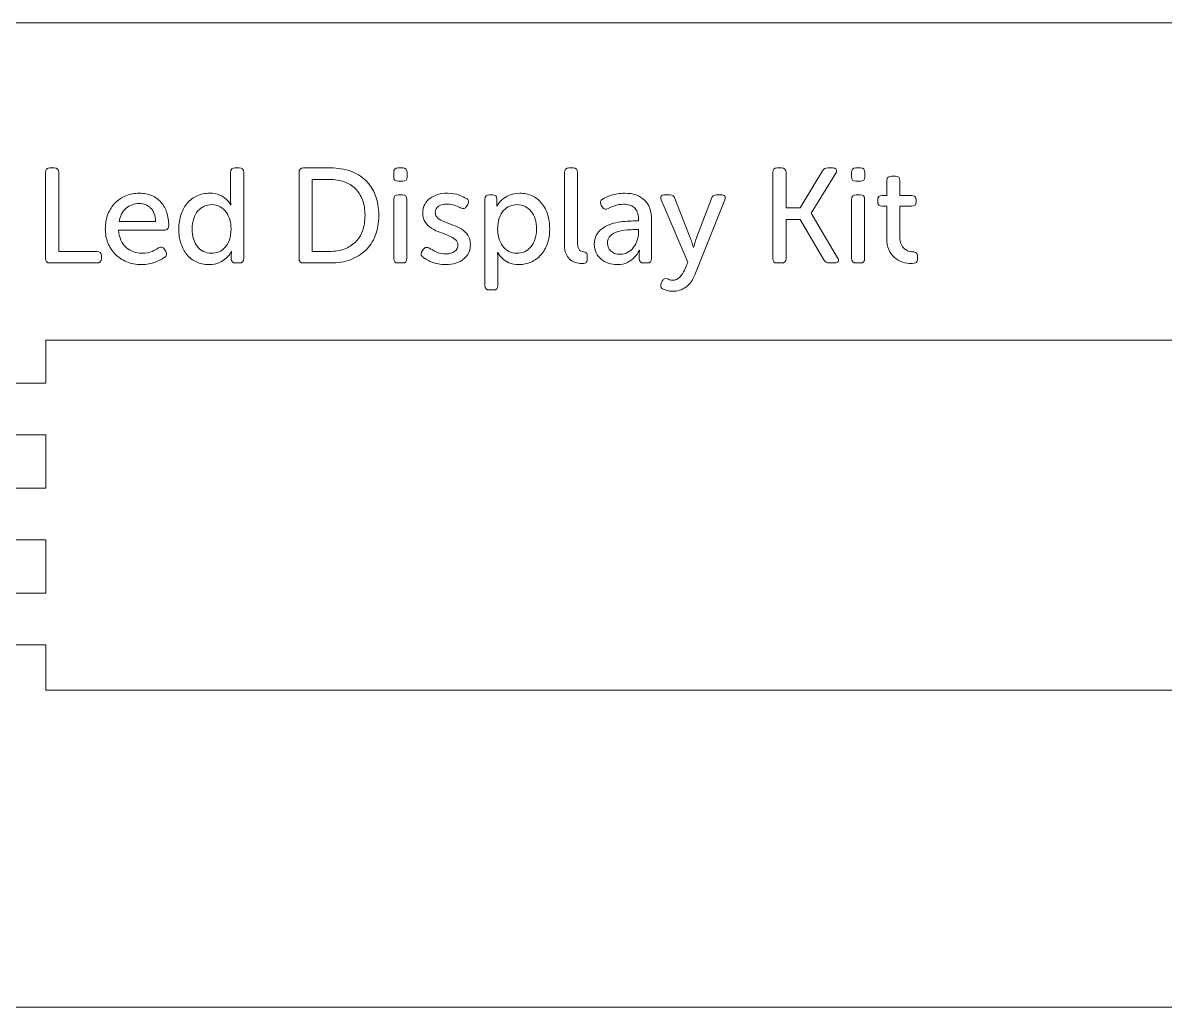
# Model space of a CAD drawing. Header units: inches. Extents: x 3 to 297, y -35 to -5.
# Drawn here: x 38.17 to 74.09, y -35.47 to -4.53 of the extents above; entities that cross this region are included whole.
import ezdxf

# ---------------------------------------------------------------- set-up
doc = ezdxf.new("R2010")
doc.units = ezdxf.units.IN
doc.header["$MEASUREMENT"] = 0
doc.layers.add('Calque 1', color=7, linetype='Continuous')

# ---------------------------------------------------------------- blocks, each defined once
blk = doc.blocks.new('block 16')
at = {"layer": 'Calque 1', "lineweight": 0}
blk.add_open_spline([(2.815, -30.469), (2.815, -33.231), (5.054, -35.47), (7.815, -35.47), (7.815, -35.47), (292.184, -35.47), (292.184, -35.47), (294.946, -35.47), (297.185, -33.231), (297.185, -30.469), (297.185, -30.469), (297.185, -9.531), (297.185, -9.531), (297.185, -6.769), (294.946, -4.53), (292.184, -4.53), (292.184, -4.53), (7.815, -4.53), (7.815, -4.53), (5.054, -4.53), (2.815, -6.769), (2.815, -9.531), (2.815, -9.531), (2.816, -9.531), (2.816, -9.531), (2.816, -9.531), (2.815, -30.469), (2.815, -30.469)], degree=3, knots=[0, 0, 0, 0, 1, 1, 1, 2, 2, 2, 3, 3, 3, 4, 4, 4, 5, 5, 5, 6, 6, 6, 7, 7, 7, 8, 8, 8, 9, 9, 9, 9], dxfattribs=at)
blk = doc.blocks.new('block 17')
at = {"layer": 'Calque 1', "lineweight": 0}
blk.add_open_spline([(38.887, -9.229), (38.887, -9.136), (38.934, -9.09), (39.027, -9.09), (39.027, -9.09), (39.163, -9.09), (39.163, -9.09), (39.256, -9.09), (39.302, -9.136), (39.302, -9.229), (39.302, -9.229), (39.302, -11.714), (39.302, -11.714), (39.302, -11.714), (40.505, -11.714), (40.505, -11.714), (40.598, -11.714), (40.644, -11.761), (40.644, -11.854), (40.644, -11.854), (40.644, -11.938), (40.644, -11.938), (40.644, -12.032), (40.598, -12.078), (40.505, -12.078), (40.505, -12.078), (39.027, -12.078), (39.027, -12.078), (38.934, -12.078), (38.887, -12.031), (38.887, -11.938), (38.887, -11.938), (38.887, -9.229), (38.887, -9.229), (38.887, -9.229), (38.887, -9.229), (38.887, -9.229)], degree=3, knots=[0, 0, 0, 0, 1, 1, 1, 2, 2, 2, 3, 3, 3, 4, 4, 4, 5, 5, 5, 6, 6, 6, 7, 7, 7, 8, 8, 8, 9, 9, 9, 10, 10, 10, 11, 11, 11, 12, 12, 12, 12], dxfattribs=at)
blk = doc.blocks.new('block 18')
at = {"layer": 'Calque 1', "lineweight": 0}
for points, knots in [([(40.767, -11.007), (40.767, -10.838), (40.795, -10.684), (40.85, -10.546), (40.904, -10.407), (40.979, -10.289), (41.074, -10.192), (41.169, -10.095), (41.281, -10.02), (41.413, -9.966), (41.544, -9.912), (41.685, -9.885), (41.838, -9.885), (41.985, -9.885), (42.116, -9.911), (42.232, -9.961), (42.347, -10.012), (42.444, -10.083), (42.521, -10.173), (42.599, -10.264), (42.659, -10.371), (42.699, -10.495), (42.74, -10.619), (42.761, -10.756), (42.761, -10.905), (42.761, -10.945), (42.748, -10.979), (42.721, -11.007), (42.694, -11.035), (42.659, -11.049), (42.617, -11.049), (42.617, -11.049), (41.186, -11.049), (41.186, -11.049), (41.192, -11.165), (41.215, -11.268), (41.258, -11.358), (41.3, -11.449), (41.355, -11.525), (41.423, -11.587), (41.491, -11.649), (41.568, -11.696), (41.654, -11.727), (41.74, -11.758), (41.831, -11.773), (41.927, -11.773), (42.045, -11.773), (42.148, -11.754), (42.236, -11.716), (42.323, -11.678), (42.391, -11.641), (42.439, -11.604), (42.523, -11.559), (42.587, -11.575), (42.629, -11.651), (42.629, -11.651), (42.667, -11.714), (42.667, -11.714), (42.69, -11.751), (42.697, -11.786), (42.69, -11.818), (42.683, -11.851), (42.661, -11.878), (42.624, -11.901), (42.593, -11.923), (42.554, -11.948), (42.506, -11.975), (42.458, -12.001), (42.404, -12.026), (42.343, -12.049), (42.282, -12.071), (42.214, -12.09), (42.14, -12.106), (42.065, -12.121), (41.985, -12.129), (41.901, -12.129), (41.732, -12.129), (41.577, -12.1), (41.439, -12.042), (41.3, -11.985), (41.182, -11.905), (41.081, -11.805), (40.981, -11.705), (40.903, -11.587), (40.849, -11.449), (40.795, -11.313), (40.767, -11.166), (40.767, -11.007)], [0, 0, 0, 0, 1, 1, 1, 2, 2, 2, 3, 3, 3, 4, 4, 4, 5, 5, 5, 6, 6, 6, 7, 7, 7, 8, 8, 8, 9, 9, 9, 10, 10, 10, 11, 11, 11, 12, 12, 12, 13, 13, 13, 14, 14, 14, 15, 15, 15, 16, 16, 16, 17, 17, 17, 18, 18, 18, 19, 19, 19, 20, 20, 20, 21, 21, 21, 22, 22, 22, 23, 23, 23, 24, 24, 24, 25, 25, 25, 26, 26, 26, 27, 27, 27, 28, 28, 28, 29, 29, 29, 29]), ([(42.35, -10.779), (42.344, -10.59), (42.292, -10.447), (42.192, -10.351), (42.091, -10.256), (41.971, -10.208), (41.83, -10.208), (41.672, -10.208), (41.535, -10.258), (41.421, -10.358), (41.307, -10.458), (41.234, -10.598), (41.203, -10.779), (41.203, -10.779), (42.35, -10.779), (42.35, -10.779)], [0, 0, 0, 0, 1, 1, 1, 2, 2, 2, 3, 3, 3, 4, 4, 4, 5, 5, 5, 5])]:
    blk.add_open_spline(points, degree=3, knots=knots, dxfattribs=at)
blk = doc.blocks.new('block 19')
at = {"layer": 'Calque 1', "lineweight": 0}
for points, knots in [([(43.078, -11.007), (43.078, -10.838), (43.102, -10.684), (43.15, -10.546), (43.198, -10.407), (43.265, -10.289), (43.351, -10.192), (43.437, -10.095), (43.54, -10.02), (43.658, -9.966), (43.777, -9.912), (43.906, -9.885), (44.048, -9.885), (44.172, -9.885), (44.275, -9.904), (44.359, -9.942), (44.442, -9.98), (44.511, -10.023), (44.564, -10.071), (44.626, -10.125), (44.675, -10.185), (44.712, -10.253), (44.712, -10.253), (44.721, -10.253), (44.721, -10.253), (44.718, -10.239), (44.715, -10.225), (44.712, -10.211), (44.71, -10.197), (44.708, -10.182), (44.708, -10.167), (44.708, -10.151), (44.708, -10.132), (44.708, -10.11), (44.708, -10.11), (44.708, -9.229), (44.708, -9.229), (44.708, -9.136), (44.755, -9.089), (44.848, -9.089), (44.848, -9.089), (44.979, -9.089), (44.979, -9.089), (45.072, -9.089), (45.119, -9.136), (45.119, -9.229), (45.119, -9.229), (45.119, -11.938), (45.119, -11.938), (45.119, -12.032), (45.072, -12.078), (44.979, -12.078), (44.979, -12.078), (44.868, -12.078), (44.868, -12.078), (44.775, -12.078), (44.729, -12.034), (44.729, -11.947), (44.729, -11.947), (44.729, -11.824), (44.729, -11.824), (44.729, -11.787), (44.73, -11.762), (44.733, -11.748), (44.733, -11.737), (44.734, -11.726), (44.737, -11.718), (44.737, -11.718), (44.729, -11.718), (44.729, -11.718), (44.69, -11.797), (44.637, -11.866), (44.572, -11.926), (44.516, -11.976), (44.443, -12.023), (44.354, -12.065), (44.266, -12.108), (44.155, -12.129), (44.022, -12.129), (43.879, -12.129), (43.748, -12.102), (43.631, -12.047), (43.514, -11.992), (43.414, -11.915), (43.332, -11.816), (43.251, -11.717), (43.188, -11.6), (43.144, -11.462), (43.1, -11.326), (43.078, -11.174), (43.078, -11.007)], [0, 0, 0, 0, 1, 1, 1, 2, 2, 2, 3, 3, 3, 4, 4, 4, 5, 5, 5, 6, 6, 6, 7, 7, 7, 8, 8, 8, 9, 9, 9, 10, 10, 10, 11, 11, 11, 12, 12, 12, 13, 13, 13, 14, 14, 14, 15, 15, 15, 16, 16, 16, 17, 17, 17, 18, 18, 18, 19, 19, 19, 20, 20, 20, 21, 21, 21, 22, 22, 22, 23, 23, 23, 24, 24, 24, 25, 25, 25, 26, 26, 26, 27, 27, 27, 28, 28, 28, 29, 29, 29, 30, 30, 30, 30]), ([(43.498, -11.007), (43.498, -11.123), (43.512, -11.228), (43.542, -11.323), (43.572, -11.418), (43.613, -11.498), (43.667, -11.564), (43.721, -11.631), (43.784, -11.682), (43.857, -11.719), (43.931, -11.756), (44.013, -11.774), (44.103, -11.774), (44.182, -11.774), (44.259, -11.759), (44.334, -11.729), (44.408, -11.699), (44.474, -11.654), (44.53, -11.592), (44.587, -11.529), (44.633, -11.45), (44.668, -11.352), (44.704, -11.255), (44.721, -11.139), (44.721, -11.003), (44.721, -10.907), (44.708, -10.814), (44.683, -10.724), (44.658, -10.633), (44.619, -10.553), (44.569, -10.482), (44.518, -10.412), (44.455, -10.355), (44.378, -10.311), (44.302, -10.267), (44.213, -10.245), (44.112, -10.245), (44.027, -10.245), (43.948, -10.262), (43.874, -10.296), (43.801, -10.33), (43.736, -10.379), (43.68, -10.444), (43.623, -10.509), (43.579, -10.589), (43.546, -10.683), (43.514, -10.778), (43.498, -10.886), (43.498, -11.007)], [0, 0, 0, 0, 1, 1, 1, 2, 2, 2, 3, 3, 3, 4, 4, 4, 5, 5, 5, 6, 6, 6, 7, 7, 7, 8, 8, 8, 9, 9, 9, 10, 10, 10, 11, 11, 11, 12, 12, 12, 13, 13, 13, 14, 14, 14, 15, 15, 15, 16, 16, 16, 16])]:
    blk.add_open_spline(points, degree=3, knots=knots, dxfattribs=at)
blk = doc.blocks.new('block 20')
at = {"layer": 'Calque 1', "lineweight": 0}
for points, knots in [([(46.858, -9.229), (46.858, -9.136), (46.905, -9.09), (46.998, -9.09), (46.998, -9.09), (47.849, -9.09), (47.849, -9.09), (48.078, -9.09), (48.285, -9.123), (48.472, -9.189), (48.658, -9.255), (48.817, -9.352), (48.95, -9.479), (49.082, -9.606), (49.185, -9.762), (49.257, -9.947), (49.329, -10.131), (49.365, -10.342), (49.365, -10.579), (49.365, -10.816), (49.329, -11.028), (49.257, -11.214), (49.185, -11.401), (49.082, -11.558), (48.95, -11.684), (48.817, -11.811), (48.658, -11.909), (48.472, -11.976), (48.285, -12.044), (48.078, -12.078), (47.849, -12.078), (47.849, -12.078), (46.998, -12.078), (46.998, -12.078), (46.905, -12.078), (46.858, -12.031), (46.858, -11.938), (46.858, -11.938), (46.858, -9.229), (46.858, -9.229)], [0, 0, 0, 0, 1, 1, 1, 2, 2, 2, 3, 3, 3, 4, 4, 4, 5, 5, 5, 6, 6, 6, 7, 7, 7, 8, 8, 8, 9, 9, 9, 10, 10, 10, 11, 11, 11, 12, 12, 12, 13, 13, 13, 13]), ([(47.819, -11.714), (47.989, -11.714), (48.142, -11.69), (48.279, -11.64), (48.416, -11.591), (48.533, -11.518), (48.63, -11.422), (48.727, -11.327), (48.802, -11.208), (48.855, -11.067), (48.907, -10.926), (48.933, -10.764), (48.933, -10.58), (48.933, -10.396), (48.906, -10.235), (48.853, -10.095), (48.799, -9.955), (48.724, -9.838), (48.626, -9.742), (48.529, -9.646), (48.412, -9.574), (48.275, -9.526), (48.138, -9.478), (47.986, -9.454), (47.819, -9.454), (47.819, -9.454), (47.273, -9.454), (47.273, -9.454), (47.273, -9.454), (47.273, -11.714), (47.273, -11.714), (47.273, -11.714), (47.819, -11.714), (47.819, -11.714), (47.819, -11.714), (47.819, -11.714), (47.819, -11.714)], [0, 0, 0, 0, 1, 1, 1, 2, 2, 2, 3, 3, 3, 4, 4, 4, 5, 5, 5, 6, 6, 6, 7, 7, 7, 8, 8, 8, 9, 9, 9, 10, 10, 10, 11, 11, 11, 12, 12, 12, 12])]:
    blk.add_open_spline(points, degree=3, knots=knots, dxfattribs=at)
blk = doc.blocks.new('block 21')
at = {"layer": 'Calque 1', "lineweight": 0}
for points in [[(49.974, -9.509), (49.881, -9.509), (49.835, -9.462), (49.835, -9.369), (49.835, -9.369), (49.835, -9.229), (49.835, -9.229), (49.835, -9.136), (49.881, -9.09), (49.974, -9.09), (49.974, -9.09), (50.118, -9.09), (50.118, -9.09), (50.212, -9.09), (50.258, -9.136), (50.258, -9.229), (50.258, -9.229), (50.258, -9.369), (50.258, -9.369), (50.258, -9.462), (50.211, -9.509), (50.118, -9.509), (50.118, -9.509), (49.974, -9.509), (49.974, -9.509)], [(49.839, -10.076), (49.839, -9.983), (49.885, -9.937), (49.978, -9.937), (49.978, -9.937), (50.11, -9.937), (50.11, -9.937), (50.203, -9.937), (50.249, -9.983), (50.249, -10.076), (50.249, -10.076), (50.249, -11.939), (50.249, -11.939), (50.249, -12.032), (50.203, -12.078), (50.11, -12.078), (50.11, -12.078), (49.978, -12.078), (49.978, -12.078), (49.885, -12.078), (49.839, -12.032), (49.839, -11.939), (49.839, -11.939), (49.839, -10.076), (49.839, -10.076)]]:
    blk.add_open_spline(points, degree=3, knots=[0, 0, 0, 0, 1, 1, 1, 2, 2, 2, 3, 3, 3, 4, 4, 4, 5, 5, 5, 6, 6, 6, 7, 7, 7, 8, 8, 8, 8], dxfattribs=at)
blk = doc.blocks.new('block 22')
at = {"layer": 'Calque 1', "lineweight": 0}
blk.add_open_spline([(50.757, -11.897), (50.721, -11.874), (50.701, -11.846), (50.698, -11.812), (50.695, -11.779), (50.706, -11.743), (50.728, -11.706), (50.728, -11.706), (50.77, -11.647), (50.77, -11.647), (50.798, -11.61), (50.827, -11.59), (50.857, -11.588), (50.886, -11.585), (50.923, -11.595), (50.965, -11.617), (51.013, -11.648), (51.081, -11.685), (51.168, -11.727), (51.255, -11.77), (51.363, -11.791), (51.49, -11.791), (51.597, -11.791), (51.684, -11.767), (51.752, -11.717), (51.82, -11.667), (51.854, -11.598), (51.854, -11.507), (51.854, -11.437), (51.826, -11.38), (51.771, -11.338), (51.717, -11.296), (51.648, -11.257), (51.566, -11.222), (51.484, -11.186), (51.396, -11.153), (51.301, -11.12), (51.207, -11.088), (51.119, -11.045), (51.037, -10.993), (50.955, -10.941), (50.886, -10.877), (50.831, -10.801), (50.777, -10.724), (50.749, -10.626), (50.749, -10.504), (50.749, -10.403), (50.77, -10.313), (50.811, -10.235), (50.852, -10.157), (50.907, -10.094), (50.978, -10.042), (51.048, -9.992), (51.131, -9.953), (51.226, -9.926), (51.32, -9.9), (51.42, -9.886), (51.524, -9.886), (51.674, -9.886), (51.797, -9.906), (51.895, -9.945), (51.992, -9.985), (52.066, -10.02), (52.117, -10.051), (52.156, -10.071), (52.18, -10.097), (52.187, -10.13), (52.194, -10.162), (52.186, -10.198), (52.164, -10.238), (52.164, -10.238), (52.125, -10.301), (52.125, -10.301), (52.086, -10.372), (52.024, -10.388), (51.94, -10.348), (51.894, -10.323), (51.836, -10.296), (51.764, -10.268), (51.692, -10.239), (51.605, -10.225), (51.504, -10.225), (51.402, -10.225), (51.317, -10.248), (51.247, -10.293), (51.178, -10.338), (51.144, -10.405), (51.144, -10.496), (51.144, -10.566), (51.171, -10.624), (51.226, -10.667), (51.281, -10.711), (51.349, -10.75), (51.431, -10.784), (51.513, -10.818), (51.601, -10.851), (51.696, -10.885), (51.791, -10.919), (51.879, -10.961), (51.96, -11.01), (52.042, -11.06), (52.111, -11.123), (52.166, -11.201), (52.221, -11.279), (52.248, -11.378), (52.248, -11.499), (52.248, -11.59), (52.23, -11.673), (52.193, -11.751), (52.156, -11.829), (52.104, -11.896), (52.037, -11.952), (51.969, -12.009), (51.888, -12.052), (51.793, -12.083), (51.699, -12.114), (51.594, -12.13), (51.478, -12.13), (51.387, -12.13), (51.305, -12.122), (51.23, -12.107), (51.155, -12.091), (51.089, -12.072), (51.029, -12.048), (50.97, -12.024), (50.917, -11.998), (50.871, -11.971), (50.824, -11.945), (50.786, -11.919), (50.757, -11.897)], degree=3, knots=[0, 0, 0, 0, 1, 1, 1, 2, 2, 2, 3, 3, 3, 4, 4, 4, 5, 5, 5, 6, 6, 6, 7, 7, 7, 8, 8, 8, 9, 9, 9, 10, 10, 10, 11, 11, 11, 12, 12, 12, 13, 13, 13, 14, 14, 14, 15, 15, 15, 16, 16, 16, 17, 17, 17, 18, 18, 18, 19, 19, 19, 20, 20, 20, 21, 21, 21, 22, 22, 22, 23, 23, 23, 24, 24, 24, 25, 25, 25, 26, 26, 26, 27, 27, 27, 28, 28, 28, 29, 29, 29, 30, 30, 30, 31, 31, 31, 32, 32, 32, 33, 33, 33, 34, 34, 34, 35, 35, 35, 36, 36, 36, 37, 37, 37, 38, 38, 38, 39, 39, 39, 40, 40, 40, 41, 41, 41, 42, 42, 42, 43, 43, 43, 43], dxfattribs=at)
blk = doc.blocks.new('block 23')
at = {"layer": 'Calque 1', "lineweight": 0}
for points, knots in [([(52.704, -10.076), (52.704, -9.983), (52.751, -9.937), (52.844, -9.937), (52.844, -9.937), (52.941, -9.937), (52.941, -9.937), (53.035, -9.937), (53.081, -9.976), (53.081, -10.055), (53.081, -10.055), (53.081, -10.182), (53.081, -10.182), (53.081, -10.199), (53.08, -10.214), (53.079, -10.227), (53.078, -10.239), (53.077, -10.251), (53.077, -10.263), (53.074, -10.274), (53.073, -10.285), (53.073, -10.297), (53.073, -10.297), (53.081, -10.297), (53.081, -10.297), (53.117, -10.221), (53.17, -10.153), (53.237, -10.094), (53.294, -10.042), (53.368, -9.996), (53.46, -9.952), (53.551, -9.908), (53.665, -9.886), (53.8, -9.886), (53.944, -9.886), (54.074, -9.914), (54.19, -9.968), (54.305, -10.023), (54.404, -10.1), (54.486, -10.199), (54.568, -10.298), (54.631, -10.416), (54.675, -10.553), (54.718, -10.69), (54.74, -10.841), (54.74, -11.008), (54.74, -11.177), (54.716, -11.331), (54.668, -11.469), (54.62, -11.608), (54.553, -11.726), (54.465, -11.823), (54.378, -11.92), (54.275, -11.995), (54.156, -12.049), (54.038, -12.103), (53.909, -12.13), (53.771, -12.13), (53.646, -12.13), (53.543, -12.11), (53.46, -12.071), (53.376, -12.031), (53.308, -11.988), (53.254, -11.939), (53.192, -11.886), (53.143, -11.823), (53.106, -11.749), (53.106, -11.749), (53.098, -11.749), (53.098, -11.749), (53.098, -11.763), (53.099, -11.78), (53.102, -11.8), (53.105, -11.817), (53.107, -11.837), (53.109, -11.859), (53.11, -11.882), (53.111, -11.907), (53.111, -11.936), (53.111, -11.936), (53.111, -12.786), (53.111, -12.786), (53.111, -12.88), (53.066, -12.926), (52.975, -12.926), (52.975, -12.926), (52.844, -12.926), (52.844, -12.926), (52.751, -12.926), (52.704, -12.879), (52.704, -12.786), (52.704, -12.786), (52.704, -10.076), (52.704, -10.076), (52.704, -10.076), (52.704, -10.076), (52.704, -10.076)], [0, 0, 0, 0, 1, 1, 1, 2, 2, 2, 3, 3, 3, 4, 4, 4, 5, 5, 5, 6, 6, 6, 7, 7, 7, 8, 8, 8, 9, 9, 9, 10, 10, 10, 11, 11, 11, 12, 12, 12, 13, 13, 13, 14, 14, 14, 15, 15, 15, 16, 16, 16, 17, 17, 17, 18, 18, 18, 19, 19, 19, 20, 20, 20, 21, 21, 21, 22, 22, 22, 23, 23, 23, 24, 24, 24, 25, 25, 25, 26, 26, 26, 27, 27, 27, 28, 28, 28, 29, 29, 29, 30, 30, 30, 31, 31, 31, 32, 32, 32, 32]), ([(53.103, -11.016), (53.103, -11.112), (53.116, -11.205), (53.143, -11.296), (53.169, -11.386), (53.208, -11.466), (53.259, -11.537), (53.31, -11.607), (53.373, -11.665), (53.447, -11.708), (53.522, -11.752), (53.609, -11.774), (53.708, -11.774), (53.792, -11.774), (53.872, -11.757), (53.947, -11.723), (54.022, -11.689), (54.087, -11.64), (54.144, -11.575), (54.2, -11.51), (54.245, -11.43), (54.277, -11.335), (54.31, -11.241), (54.326, -11.133), (54.326, -11.012), (54.326, -10.896), (54.311, -10.791), (54.282, -10.696), (54.252, -10.602), (54.21, -10.521), (54.157, -10.455), (54.103, -10.389), (54.039, -10.337), (53.964, -10.3), (53.889, -10.264), (53.808, -10.245), (53.721, -10.245), (53.639, -10.245), (53.562, -10.26), (53.488, -10.29), (53.415, -10.319), (53.349, -10.366), (53.291, -10.428), (53.233, -10.49), (53.187, -10.569), (53.153, -10.667), (53.12, -10.765), (53.103, -10.88), (53.103, -11.016)], [0, 0, 0, 0, 1, 1, 1, 2, 2, 2, 3, 3, 3, 4, 4, 4, 5, 5, 5, 6, 6, 6, 7, 7, 7, 8, 8, 8, 9, 9, 9, 10, 10, 10, 11, 11, 11, 12, 12, 12, 13, 13, 13, 14, 14, 14, 15, 15, 15, 16, 16, 16, 16])]:
    blk.add_open_spline(points, degree=3, knots=knots, dxfattribs=at)
blk = doc.blocks.new('block 24')
at = {"layer": 'Calque 1', "lineweight": 0}
blk.add_open_spline([(55.207, -9.229), (55.207, -9.136), (55.253, -9.09), (55.346, -9.09), (55.346, -9.09), (55.478, -9.09), (55.478, -9.09), (55.571, -9.09), (55.617, -9.136), (55.617, -9.229), (55.617, -9.229), (55.617, -11.443), (55.617, -11.443), (55.617, -11.503), (55.623, -11.551), (55.634, -11.587), (55.645, -11.624), (55.661, -11.652), (55.681, -11.672), (55.701, -11.692), (55.722, -11.705), (55.745, -11.712), (55.767, -11.719), (55.79, -11.724), (55.812, -11.727), (55.843, -11.733), (55.869, -11.744), (55.891, -11.763), (55.912, -11.781), (55.922, -11.81), (55.922, -11.849), (55.922, -11.849), (55.922, -11.951), (55.922, -11.951), (55.922, -11.996), (55.912, -12.032), (55.891, -12.057), (55.869, -12.082), (55.832, -12.095), (55.778, -12.095), (55.722, -12.095), (55.66, -12.089), (55.592, -12.076), (55.525, -12.063), (55.462, -12.036), (55.406, -11.995), (55.35, -11.955), (55.303, -11.895), (55.264, -11.815), (55.226, -11.736), (55.207, -11.629), (55.207, -11.493), (55.207, -11.493), (55.207, -9.229), (55.207, -9.229), (55.207, -9.229), (55.207, -9.229), (55.207, -9.229)], degree=3, knots=[0, 0, 0, 0, 1, 1, 1, 2, 2, 2, 3, 3, 3, 4, 4, 4, 5, 5, 5, 6, 6, 6, 7, 7, 7, 8, 8, 8, 9, 9, 9, 10, 10, 10, 11, 11, 11, 12, 12, 12, 13, 13, 13, 14, 14, 14, 15, 15, 15, 16, 16, 16, 17, 17, 17, 18, 18, 18, 19, 19, 19, 19], dxfattribs=at)
blk = doc.blocks.new('block 25')
at = {"layer": 'Calque 1', "lineweight": 0}
for points, knots in [([(56.142, -11.494), (56.142, -11.384), (56.164, -11.289), (56.206, -11.208), (56.248, -11.128), (56.304, -11.061), (56.375, -11.007), (56.446, -10.954), (56.525, -10.91), (56.614, -10.876), (56.703, -10.842), (56.796, -10.817), (56.891, -10.8), (56.987, -10.783), (57.081, -10.772), (57.173, -10.766), (57.265, -10.76), (57.347, -10.758), (57.421, -10.758), (57.421, -10.758), (57.531, -10.758), (57.531, -10.758), (57.531, -10.758), (57.531, -10.703), (57.531, -10.703), (57.531, -10.615), (57.519, -10.541), (57.495, -10.48), (57.471, -10.42), (57.438, -10.371), (57.396, -10.334), (57.353, -10.298), (57.304, -10.271), (57.247, -10.256), (57.191, -10.24), (57.13, -10.233), (57.065, -10.233), (56.958, -10.233), (56.863, -10.249), (56.779, -10.28), (56.696, -10.311), (56.63, -10.34), (56.582, -10.368), (56.501, -10.408), (56.437, -10.391), (56.392, -10.317), (56.392, -10.317), (56.358, -10.258), (56.358, -10.258), (56.313, -10.173), (56.328, -10.11), (56.404, -10.068), (56.47, -10.031), (56.56, -9.991), (56.677, -9.949), (56.794, -9.907), (56.935, -9.886), (57.098, -9.886), (57.367, -9.886), (57.574, -9.957), (57.721, -10.099), (57.868, -10.241), (57.941, -10.45), (57.941, -10.724), (57.941, -10.724), (57.941, -11.938), (57.941, -11.938), (57.941, -12.032), (57.894, -12.078), (57.801, -12.078), (57.801, -12.078), (57.695, -12.078), (57.695, -12.078), (57.602, -12.078), (57.556, -12.031), (57.556, -11.938), (57.556, -11.938), (57.556, -11.812), (57.556, -11.812), (57.556, -11.792), (57.556, -11.774), (57.556, -11.757), (57.556, -11.74), (57.557, -11.726), (57.56, -11.714), (57.563, -11.703), (57.566, -11.692), (57.568, -11.68), (57.568, -11.68), (57.56, -11.68), (57.56, -11.68), (57.518, -11.765), (57.464, -11.84), (57.399, -11.905), (57.343, -11.961), (57.271, -12.013), (57.183, -12.059), (57.096, -12.106), (56.988, -12.129), (56.861, -12.129), (56.768, -12.129), (56.678, -12.115), (56.591, -12.087), (56.503, -12.059), (56.426, -12.017), (56.36, -11.962), (56.294, -11.907), (56.241, -11.841), (56.201, -11.763), (56.162, -11.685), (56.142, -11.596), (56.142, -11.494)], [0, 0, 0, 0, 1, 1, 1, 2, 2, 2, 3, 3, 3, 4, 4, 4, 5, 5, 5, 6, 6, 6, 7, 7, 7, 8, 8, 8, 9, 9, 9, 10, 10, 10, 11, 11, 11, 12, 12, 12, 13, 13, 13, 14, 14, 14, 15, 15, 15, 16, 16, 16, 17, 17, 17, 18, 18, 18, 19, 19, 19, 20, 20, 20, 21, 21, 21, 22, 22, 22, 23, 23, 23, 24, 24, 24, 25, 25, 25, 26, 26, 26, 27, 27, 27, 28, 28, 28, 29, 29, 29, 30, 30, 30, 31, 31, 31, 32, 32, 32, 33, 33, 33, 34, 34, 34, 35, 35, 35, 36, 36, 36, 37, 37, 37, 37]), ([(56.557, -11.461), (56.557, -11.545), (56.59, -11.624), (56.656, -11.696), (56.722, -11.768), (56.822, -11.804), (56.955, -11.804), (57.045, -11.804), (57.126, -11.783), (57.198, -11.742), (57.27, -11.701), (57.331, -11.648), (57.38, -11.581), (57.43, -11.515), (57.468, -11.442), (57.494, -11.361), (57.521, -11.281), (57.535, -11.201), (57.535, -11.122), (57.535, -11.122), (57.535, -11.029), (57.535, -11.029), (57.535, -11.029), (57.425, -11.029), (57.425, -11.029), (57.348, -11.029), (57.26, -11.032), (57.162, -11.039), (57.063, -11.047), (56.969, -11.064), (56.878, -11.092), (56.788, -11.12), (56.712, -11.163), (56.65, -11.221), (56.588, -11.279), (56.557, -11.359), (56.557, -11.461)], [0, 0, 0, 0, 1, 1, 1, 2, 2, 2, 3, 3, 3, 4, 4, 4, 5, 5, 5, 6, 6, 6, 7, 7, 7, 8, 8, 8, 9, 9, 9, 10, 10, 10, 11, 11, 11, 12, 12, 12, 12])]:
    blk.add_open_spline(points, degree=3, knots=knots, dxfattribs=at)
blk = doc.blocks.new('block 26')
at = {"layer": 'Calque 1', "lineweight": 0}
blk.add_open_spline([(58.28, -12.646), (58.297, -12.606), (58.32, -12.582), (58.348, -12.574), (58.376, -12.566), (58.405, -12.566), (58.437, -12.574), (58.459, -12.582), (58.484, -12.592), (58.511, -12.604), (58.538, -12.615), (58.569, -12.621), (58.606, -12.621), (58.693, -12.621), (58.768, -12.588), (58.83, -12.523), (58.893, -12.458), (58.941, -12.384), (58.974, -12.299), (58.974, -12.299), (59.08, -12.053), (59.08, -12.053), (59.08, -12.053), (58.25, -10.098), (58.25, -10.098), (58.228, -10.05), (58.227, -10.011), (58.248, -9.981), (58.269, -9.951), (58.305, -9.937), (58.356, -9.937), (58.356, -9.937), (58.521, -9.937), (58.521, -9.937), (58.601, -9.937), (58.653, -9.973), (58.678, -10.047), (58.678, -10.047), (59.182, -11.338), (59.182, -11.338), (59.19, -11.366), (59.199, -11.395), (59.209, -11.425), (59.219, -11.455), (59.227, -11.482), (59.233, -11.507), (59.241, -11.538), (59.249, -11.568), (59.258, -11.596), (59.258, -11.596), (59.266, -11.596), (59.266, -11.596), (59.266, -11.596), (59.288, -11.511), (59.288, -11.511), (59.293, -11.486), (59.3, -11.459), (59.309, -11.429), (59.318, -11.4), (59.327, -11.371), (59.338, -11.342), (59.338, -11.342), (59.825, -10.051), (59.825, -10.051), (59.851, -9.975), (59.903, -9.937), (59.982, -9.937), (59.982, -9.937), (60.134, -9.937), (60.134, -9.937), (60.185, -9.937), (60.221, -9.952), (60.243, -9.981), (60.264, -10.011), (60.264, -10.05), (60.245, -10.098), (60.245, -10.098), (59.3, -12.456), (59.3, -12.456), (59.235, -12.625), (59.142, -12.753), (59.019, -12.839), (58.896, -12.925), (58.759, -12.968), (58.606, -12.968), (58.544, -12.968), (58.488, -12.961), (58.439, -12.945), (58.389, -12.93), (58.346, -12.915), (58.31, -12.901), (58.27, -12.884), (58.245, -12.858), (58.236, -12.825), (58.226, -12.79), (58.229, -12.755), (58.246, -12.718), (58.246, -12.718), (58.28, -12.646), (58.28, -12.646)], degree=3, knots=[0, 0, 0, 0, 1, 1, 1, 2, 2, 2, 3, 3, 3, 4, 4, 4, 5, 5, 5, 6, 6, 6, 7, 7, 7, 8, 8, 8, 9, 9, 9, 10, 10, 10, 11, 11, 11, 12, 12, 12, 13, 13, 13, 14, 14, 14, 15, 15, 15, 16, 16, 16, 17, 17, 17, 18, 18, 18, 19, 19, 19, 20, 20, 20, 21, 21, 21, 22, 22, 22, 23, 23, 23, 24, 24, 24, 25, 25, 25, 26, 26, 26, 27, 27, 27, 28, 28, 28, 29, 29, 29, 30, 30, 30, 31, 31, 31, 32, 32, 32, 33, 33, 33, 33], dxfattribs=at)
blk = doc.blocks.new('block 27')
at = {"layer": 'Calque 1', "lineweight": 0}
blk.add_open_spline([(61.756, -9.229), (61.756, -9.136), (61.802, -9.09), (61.895, -9.09), (61.895, -9.09), (62.031, -9.09), (62.031, -9.09), (62.124, -9.09), (62.171, -9.136), (62.171, -9.229), (62.171, -9.229), (62.171, -10.347), (62.171, -10.347), (62.171, -10.347), (62.62, -10.347), (62.62, -10.347), (62.62, -10.347), (63.318, -9.183), (63.318, -9.183), (63.352, -9.121), (63.407, -9.09), (63.483, -9.09), (63.483, -9.09), (63.639, -9.09), (63.639, -9.09), (63.696, -9.09), (63.733, -9.106), (63.752, -9.138), (63.77, -9.171), (63.765, -9.211), (63.737, -9.259), (63.737, -9.259), (62.962, -10.508), (62.962, -10.508), (62.962, -10.508), (62.962, -10.516), (62.962, -10.516), (62.962, -10.516), (63.792, -11.913), (63.792, -11.913), (63.823, -11.961), (63.829, -12.001), (63.811, -12.032), (63.793, -12.063), (63.755, -12.078), (63.699, -12.078), (63.699, -12.078), (63.525, -12.078), (63.525, -12.078), (63.452, -12.078), (63.397, -12.046), (63.36, -11.981), (63.36, -11.981), (62.62, -10.707), (62.62, -10.707), (62.62, -10.707), (62.171, -10.707), (62.171, -10.707), (62.171, -10.707), (62.171, -11.939), (62.171, -11.939), (62.171, -12.032), (62.124, -12.078), (62.031, -12.078), (62.031, -12.078), (61.895, -12.078), (61.895, -12.078), (61.802, -12.078), (61.756, -12.032), (61.756, -11.939), (61.756, -11.939), (61.756, -9.229), (61.756, -9.229), (61.756, -9.229), (61.756, -9.229), (61.756, -9.229)], degree=3, knots=[0, 0, 0, 0, 1, 1, 1, 2, 2, 2, 3, 3, 3, 4, 4, 4, 5, 5, 5, 6, 6, 6, 7, 7, 7, 8, 8, 8, 9, 9, 9, 10, 10, 10, 11, 11, 11, 12, 12, 12, 13, 13, 13, 14, 14, 14, 15, 15, 15, 16, 16, 16, 17, 17, 17, 18, 18, 18, 19, 19, 19, 20, 20, 20, 21, 21, 21, 22, 22, 22, 23, 23, 23, 24, 24, 24, 25, 25, 25, 25], dxfattribs=at)
blk = doc.blocks.new('block 28')
at = {"layer": 'Calque 1', "lineweight": 0}
for points in [[(64.368, -9.509), (64.274, -9.509), (64.228, -9.462), (64.228, -9.369), (64.228, -9.369), (64.228, -9.229), (64.228, -9.229), (64.228, -9.136), (64.274, -9.09), (64.368, -9.09), (64.368, -9.09), (64.511, -9.09), (64.511, -9.09), (64.605, -9.09), (64.651, -9.136), (64.651, -9.229), (64.651, -9.229), (64.651, -9.369), (64.651, -9.369), (64.651, -9.462), (64.605, -9.509), (64.511, -9.509), (64.511, -9.509), (64.368, -9.509), (64.368, -9.509)], [(64.232, -10.076), (64.232, -9.983), (64.279, -9.937), (64.372, -9.937), (64.372, -9.937), (64.503, -9.937), (64.503, -9.937), (64.596, -9.937), (64.643, -9.983), (64.643, -10.076), (64.643, -10.076), (64.643, -11.939), (64.643, -11.939), (64.643, -12.032), (64.596, -12.078), (64.503, -12.078), (64.503, -12.078), (64.372, -12.078), (64.372, -12.078), (64.278, -12.078), (64.232, -12.032), (64.232, -11.939), (64.232, -11.939), (64.232, -10.076), (64.232, -10.076)]]:
    blk.add_open_spline(points, degree=3, knots=[0, 0, 0, 0, 1, 1, 1, 2, 2, 2, 3, 3, 3, 4, 4, 4, 5, 5, 5, 6, 6, 6, 7, 7, 7, 8, 8, 8, 8], dxfattribs=at)
blk = doc.blocks.new('block 29')
at = {"layer": 'Calque 1', "lineweight": 0}
blk.add_open_spline([(65.337, -10.292), (65.337, -10.292), (65.189, -10.292), (65.189, -10.292), (65.098, -10.292), (65.053, -10.245), (65.053, -10.152), (65.053, -10.152), (65.053, -10.097), (65.053, -10.097), (65.053, -10.004), (65.1, -9.957), (65.193, -9.957), (65.193, -9.957), (65.346, -9.957), (65.346, -9.957), (65.346, -9.957), (65.346, -9.488), (65.346, -9.488), (65.346, -9.394), (65.392, -9.348), (65.485, -9.348), (65.485, -9.348), (65.609, -9.348), (65.609, -9.348), (65.702, -9.348), (65.748, -9.394), (65.748, -9.488), (65.748, -9.488), (65.748, -9.957), (65.748, -9.957), (65.748, -9.957), (66.121, -9.957), (66.121, -9.957), (66.214, -9.957), (66.261, -10.004), (66.261, -10.097), (66.261, -10.097), (66.261, -10.152), (66.261, -10.152), (66.261, -10.245), (66.215, -10.292), (66.125, -10.292), (66.125, -10.292), (65.748, -10.292), (65.748, -10.292), (65.748, -10.292), (65.748, -11.244), (65.748, -11.244), (65.748, -11.346), (65.762, -11.428), (65.791, -11.49), (65.819, -11.552), (65.853, -11.6), (65.894, -11.634), (65.935, -11.668), (65.979, -11.691), (66.026, -11.704), (66.072, -11.716), (66.115, -11.724), (66.155, -11.727), (66.211, -11.733), (66.25, -11.745), (66.271, -11.765), (66.292, -11.785), (66.303, -11.818), (66.303, -11.866), (66.303, -11.866), (66.303, -11.955), (66.303, -11.955), (66.303, -12.048), (66.246, -12.095), (66.134, -12.095), (66.026, -12.095), (65.925, -12.079), (65.829, -12.048), (65.733, -12.017), (65.649, -11.969), (65.577, -11.904), (65.505, -11.84), (65.447, -11.758), (65.404, -11.659), (65.36, -11.56), (65.338, -11.443), (65.338, -11.308), (65.338, -11.308), (65.338, -10.292), (65.338, -10.292), (65.338, -10.292), (65.337, -10.292), (65.337, -10.292)], degree=3, knots=[0, 0, 0, 0, 1, 1, 1, 2, 2, 2, 3, 3, 3, 4, 4, 4, 5, 5, 5, 6, 6, 6, 7, 7, 7, 8, 8, 8, 9, 9, 9, 10, 10, 10, 11, 11, 11, 12, 12, 12, 13, 13, 13, 14, 14, 14, 15, 15, 15, 16, 16, 16, 17, 17, 17, 18, 18, 18, 19, 19, 19, 20, 20, 20, 21, 21, 21, 22, 22, 22, 23, 23, 23, 24, 24, 24, 25, 25, 25, 26, 26, 26, 27, 27, 27, 28, 28, 28, 29, 29, 29, 30, 30, 30, 30], dxfattribs=at)
blk = doc.blocks.new('block 30')
at = {"layer": 'Calque 1', "lineweight": 0}
blk.add_open_spline([(38.897, -14.501), (38.897, -14.501), (38.897, -15.858), (38.897, -15.858), (38.897, -15.858), (23.615, -15.858), (23.615, -15.858), (23.167, -15.858), (22.804, -16.221), (22.804, -16.669), (22.804, -17.117), (23.167, -17.481), (23.615, -17.481), (23.615, -17.481), (38.897, -17.481), (38.897, -17.481), (38.897, -17.481), (38.897, -19.158), (38.897, -19.158), (38.897, -19.158), (34.156, -19.158), (34.156, -19.158), (33.887, -18.739), (33.42, -18.459), (32.885, -18.459), (32.885, -18.459), (29.403, -18.459), (29.403, -18.459), (28.868, -18.459), (28.401, -18.739), (28.133, -19.158), (28.133, -19.158), (23.615, -19.158), (23.615, -19.158), (23.167, -19.158), (22.804, -19.521), (22.804, -19.97), (22.804, -20.418), (23.167, -20.781), (23.615, -20.781), (23.615, -20.781), (28.133, -20.781), (28.133, -20.781), (28.402, -21.2), (28.869, -21.48), (29.403, -21.48), (29.403, -21.48), (32.886, -21.48), (32.886, -21.48), (33.421, -21.48), (33.888, -21.2), (34.156, -20.781), (34.156, -20.781), (38.897, -20.781), (38.897, -20.781), (38.897, -20.781), (38.897, -22.459), (38.897, -22.459), (38.897, -22.459), (23.615, -22.459), (23.615, -22.459), (23.167, -22.459), (22.804, -22.822), (22.804, -23.27), (22.804, -23.718), (23.167, -24.081), (23.615, -24.081), (23.615, -24.081), (38.897, -24.081), (38.897, -24.081), (38.897, -24.081), (38.897, -25.501), (38.897, -25.501), (38.897, -25.501), (287.059, -25.501), (287.059, -25.501), (287.059, -25.501), (287.059, -14.501), (287.059, -14.501), (287.059, -14.501), (38.897, -14.501), (38.897, -14.501), (38.897, -14.501), (38.897, -14.501), (38.897, -14.501)], degree=3, knots=[0, 0, 0, 0, 1, 1, 1, 2, 2, 2, 3, 3, 3, 4, 4, 4, 5, 5, 5, 6, 6, 6, 7, 7, 7, 8, 8, 8, 9, 9, 9, 10, 10, 10, 11, 11, 11, 12, 12, 12, 13, 13, 13, 14, 14, 14, 15, 15, 15, 16, 16, 16, 17, 17, 17, 18, 18, 18, 19, 19, 19, 20, 20, 20, 21, 21, 21, 22, 22, 22, 23, 23, 23, 24, 24, 24, 25, 25, 25, 26, 26, 26, 27, 27, 27, 28, 28, 28, 28], dxfattribs=at)

msp = doc.modelspace()

# ---------------------------------------------------------------- block references
at = {"layer": 'Calque 1'}
for name in ['block 16', 'block 17', 'block 19', 'block 20', 'block 21', 'block 24', 'block 27', 'block 28', 'block 29', 'block 18', 'block 22', 'block 23', 'block 25', 'block 26', 'block 30']:
    msp.add_blockref(name, (0, 0), dxfattribs=at)

doc.saveas('drawing.dxf')
